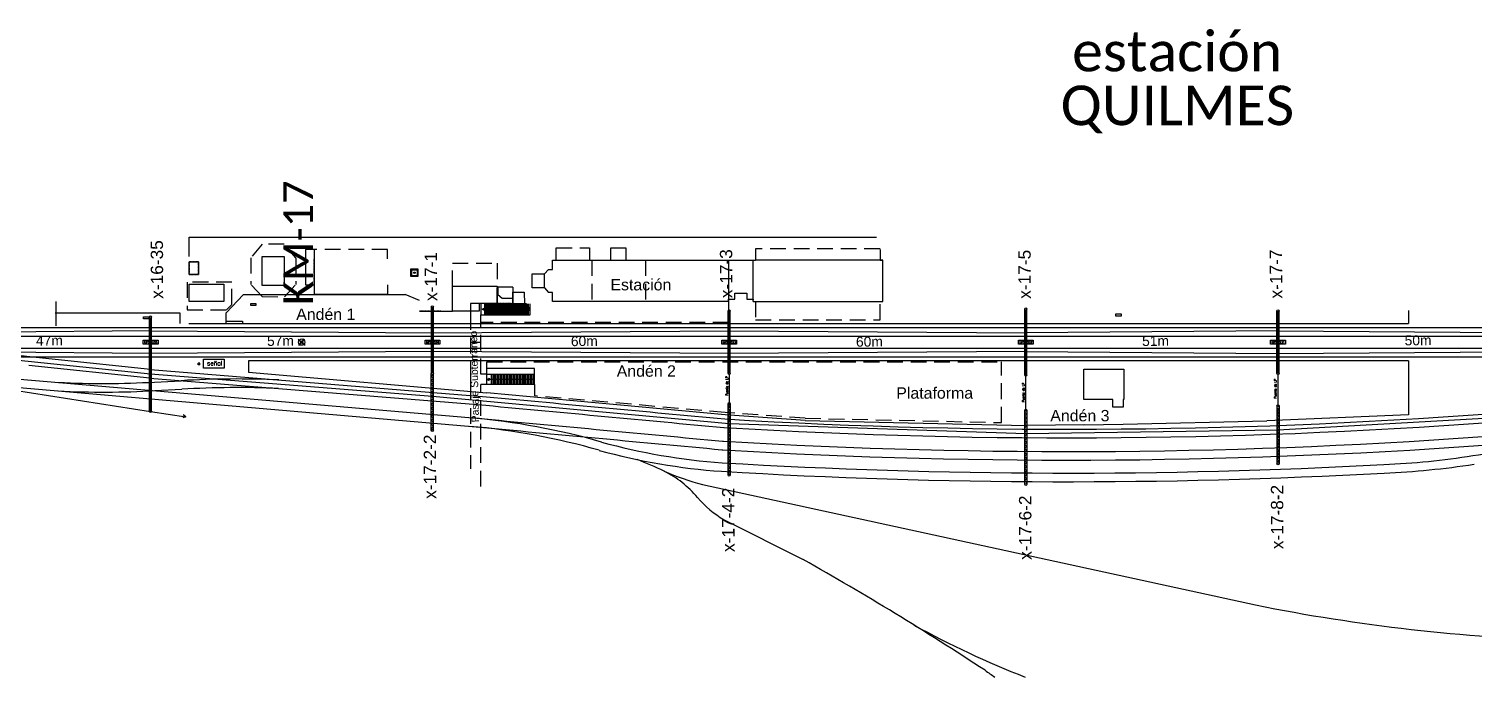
# Model space of a CAD drawing. Header units: millimetres. Extents: x 1074 to 1787, y 968 to 1117.
# Drawn here: x 1243.6 to 1535.9, y 985.5 to 1116.6 of the extents above; entities that cross this region are included whole.
import ezdxf

# ---------------------------------------------------------------- set-up
doc = ezdxf.new("R2010")
doc.units = ezdxf.units.MM
doc.linetypes.add('DASHDOT2', pattern=[0.5, 0.25, -0.125, 0, -0.125])
doc.linetypes.add('HIDDEN2', pattern=[4.7625, 3.175, -1.5875])
for name, color, linetype in [('CERODOS', 7, 'Continuous'), ('EDIFICIOS', 8, 'Continuous'), ('LIMITE', 8, 'DASHDOT2'), ('LINEA_02', 8, 'Continuous'), ('longitud vano', 7, 'Continuous'), ('LS+LC', 20, 'Continuous'), ('n° de postación', 1, 'Continuous'), ('progresivas', 7, 'Continuous'), ('pórticos', 4, 'Continuous'), ('textos', 7, 'Continuous'), ('Textos catenaria', 7, 'Continuous'), ('VIAS', 3, 'Continuous'), ('vías', 8, 'Continuous')]:
    doc.layers.add(name, color=color, linetype=linetype)
doc.styles.add('progresivas', font='calibri.ttf')
doc.styles.add('ROMANS', font='arial.ttf', dxfattribs={"width": 0.7})
doc.styles.add('SIMPLEX', font='simplex.shx', dxfattribs={"width": 0.75})
doc.linetypes.add('TRACKS', pattern='A,3.81,[130,ltypeshp.shx,S=6.35,R=0,X=0,Y=0],3.81', length=7.62)
doc.linetypes.add('ZIGZAG', pattern='A,0.00254,-5.08,[131,ltypeshp.shx,S=5.08,R=0,X=-5.08,Y=0],-10.16,[131,ltypeshp.shx,S=5.08,R=180,X=5.08,Y=0],-5.08', length=20.32254)

msp = doc.modelspace()

# ---------------------------------------------------------------- linework, layer by layer
for p, q in [((1335.027, 1061.029), (1335.027, 1058.779)), ((1335.82, 1058.78), (1335.82, 1061.01)), ((1336.047, 1058.779), (1336.047, 1061.009)), ((1336.307, 1058.779), (1336.307, 1061.009)), ((1336.567, 1058.779), (1336.567, 1061.009)), ((1336.827, 1058.779), (1336.827, 1061.009)), ((1337.087, 1058.779), (1337.087, 1061.009)), ((1337.347, 1058.779), (1337.347, 1061.009)), ((1337.607, 1058.779), (1337.607, 1061.009)), ((1337.867, 1058.779), (1337.867, 1061.009)), ((1337.867, 1058.779), (1337.867, 1061.009)), ((1338.127, 1058.779), (1338.127, 1061.009)), ((1344.243, 1061.009), (1338.293, 1061.029)), ((1338.387, 1058.779), (1338.387, 1061.009)), ((1338.387, 1058.779), (1338.387, 1061.009)), ((1338.647, 1058.779), (1338.647, 1061.009)), ((1338.907, 1058.779), (1338.907, 1061.009)), ((1339.167, 1058.779), (1339.167, 1061.009)), ((1339.427, 1058.779), (1339.427, 1061.009)), ((1339.687, 1058.779), (1339.687, 1061.009)), ((1339.947, 1058.779), (1339.947, 1061.009)), ((1340.207, 1058.779), (1340.207, 1061.009)), ((1340.467, 1058.779), (1340.467, 1061.009)), ((1340.727, 1058.779), (1340.727, 1061.009)), ((1340.987, 1058.779), (1340.987, 1061.009)), ((1341.247, 1058.779), (1341.247, 1061.009)), ((1341.247, 1058.779), (1341.247, 1061.009)), ((1341.507, 1058.779), (1341.507, 1061.009)), ((1341.767, 1058.779), (1341.767, 1061.009)), ((1342.027, 1058.779), (1342.027, 1061.009)), ((1342.287, 1058.779), (1342.287, 1061.009)), ((1342.547, 1058.779), (1342.547, 1061.009)), ((1342.807, 1058.779), (1342.807, 1061.009)), ((1343.067, 1058.779), (1343.067, 1061.009)), ((1343.327, 1058.779), (1343.327, 1061.009)), ((1343.587, 1058.779), (1343.587, 1061.009)), ((1343.847, 1058.779), (1343.847, 1061.009)), ((1344.107, 1058.779), (1344.107, 1061.009)), ((1344.367, 1058.779), (1344.367, 1061.009)), ((1344.627, 1058.779), (1344.627, 1061.009)), ((1345.007, 1058.779), (1345.007, 1061.009)), ((1335.027, 1058.779), (1345.007, 1058.779)), ((1335.273, 1059.894), (1335.706, 1060.1)), ((1335.273, 1059.894), (1335.706, 1059.688)), ((1335.706, 1060.1), (1335.706, 1059.894)), ((1344.964, 1059.894), (1335.706, 1059.894)), ((1335.706, 1059.688), (1335.706, 1059.894)), ((1344.964, 1060.154), (1344.444, 1060.154)), ((1344.964, 1059.634), (1344.444, 1059.634)), ((1266.724, 1053.669), (1269.735, 1053.669)), ((1266.724, 1052.806), (1266.724, 1053.669)), ((1269.735, 1052.806), (1266.724, 1052.806)), ((1269.735, 1053.669), (1269.735, 1052.806)), ((1298.078, 1053.82), (1299.484, 1052.658)), ((1298.2, 1052.536), (1299.362, 1053.942)), ((1323.724, 1053.669), (1326.735, 1053.669)), ((1323.724, 1052.806), (1323.724, 1053.669)), ((1326.735, 1052.806), (1323.724, 1052.806)), ((1326.735, 1053.669), (1326.735, 1052.806)), ((1332.907, 1053.239), (1335.027, 1053.239)), ((1383.724, 1053.669), (1386.735, 1053.669)), ((1383.724, 1052.806), (1383.724, 1053.669)), ((1386.735, 1052.806), (1383.724, 1052.806)), ((1386.735, 1053.669), (1386.735, 1052.806)), ((1443.724, 1053.669), (1446.735, 1053.669)), ((1443.724, 1052.806), (1443.724, 1053.669)), ((1446.735, 1052.806), (1443.724, 1052.806)), ((1446.735, 1053.669), (1446.735, 1052.806)), ((1494.724, 1053.669), (1497.735, 1053.669)), ((1494.724, 1052.806), (1494.724, 1053.669)), ((1497.735, 1052.806), (1494.724, 1052.806)), ((1497.735, 1053.669), (1497.735, 1052.806)), ((1221.218, 1046.547), (1268.218, 1039.249)), ((1268.218, 1045.953), (1268.218, 1047.699)), ((1278.218, 1049.019), (1277.868, 1049.019)), ((1277.868, 1048.669), (1277.868, 1049.019)), ((1278.218, 1048.669), (1277.868, 1048.669)), ((1278.218, 1048.669), (1278.218, 1049.019)), ((1345.877, 1047.909), (1336.227, 1047.909)), ((1336.227, 1044.659), (1336.227, 1047.909)), ((1336.227, 1046.779), (1345.877, 1046.779)), ((1337.177, 1044.659), (1337.177, 1046.779)), ((1337.477, 1044.659), (1337.477, 1046.779)), ((1337.777, 1044.659), (1337.777, 1046.779)), ((1337.777, 1044.659), (1337.777, 1046.779)), ((1338.077, 1044.659), (1338.077, 1046.779)), ((1338.377, 1044.659), (1338.377, 1046.779)), ((1338.677, 1044.659), (1338.677, 1046.779)), ((1338.677, 1044.659), (1338.677, 1046.779)), ((1338.977, 1044.659), (1338.977, 1046.779)), ((1339.277, 1044.659), (1339.277, 1046.779)), ((1339.577, 1044.659), (1339.577, 1046.779)), ((1339.877, 1044.659), (1339.877, 1046.779)), ((1340.177, 1044.659), (1340.177, 1046.779)), ((1340.477, 1044.659), (1340.477, 1046.779)), ((1340.777, 1044.659), (1340.777, 1046.779)), ((1341.077, 1044.659), (1341.077, 1046.779)), ((1341.377, 1044.659), (1341.377, 1046.779)), ((1341.677, 1044.659), (1341.677, 1046.779)), ((1341.977, 1044.659), (1341.977, 1046.779)), ((1342.277, 1044.659), (1342.277, 1046.779)), ((1342.577, 1044.659), (1342.577, 1046.779)), ((1342.877, 1044.659), (1342.877, 1046.779)), ((1342.877, 1044.659), (1342.877, 1046.779)), ((1343.177, 1044.659), (1343.177, 1046.779)), ((1343.477, 1044.659), (1343.477, 1046.779)), ((1343.777, 1044.659), (1343.777, 1046.779)), ((1344.077, 1044.659), (1344.077, 1046.779)), ((1344.377, 1044.659), (1344.377, 1046.779)), ((1344.677, 1044.659), (1344.677, 1046.779)), ((1344.977, 1044.659), (1344.977, 1046.779)), ((1345.277, 1044.659), (1345.277, 1046.779)), ((1345.577, 1044.659), (1345.577, 1046.779)), ((1345.877, 1044.659), (1345.877, 1047.909)), ((1345.877, 1044.659), (1336.227, 1044.659)), ((1336.283, 1045.719), (1336.716, 1045.925)), ((1336.283, 1045.719), (1336.716, 1045.513)), ((1336.716, 1045.925), (1336.716, 1045.719)), ((1345.877, 1045.719), (1336.716, 1045.719)), ((1336.716, 1045.513), (1336.716, 1045.719)), ((1345.877, 1045.979), (1345.454, 1045.979)), ((1345.877, 1045.459), (1345.454, 1045.459)), ((1268.218, 1039.249), (1275.382, 1038.136)), ((1275.382, 1038.136), (1274.723, 1037.94)), ((1275.382, 1038.136), (1274.814, 1038.523))]:
    msp.add_line(p, q)
at = {"color": 11, "linetype": 'ZIGZAG', "ltscale": 0.01}
for p, q in [((1385.218, 1046.929), (1385.218, 1040.811)), ((1445.218, 1039.464), (1445.218, 1046.544)), ((1496.218, 1046.929), (1496.218, 1040.358))]:
    msp.add_line(p, q, dxfattribs=at)
at = {"color": 4}
for p, q in [((1384.973, 1040.811), (1384.973, 1026.374)), ((1384.973, 1040.811), (1385.008, 1040.811)), ((1384.973, 1040.593), (1385.463, 1040.23)), ((1385.428, 1040.811), (1385.463, 1040.811)), ((1385.463, 1040.811), (1385.463, 1026.374)), ((1384.973, 1039.867), (1385.463, 1040.23)), ((1384.973, 1039.867), (1385.463, 1039.504)), ((1384.973, 1039.141), (1385.463, 1039.504)), ((1384.973, 1039.141), (1385.463, 1038.778)), ((1384.973, 1038.415), (1385.463, 1038.778)), ((1384.973, 1038.415), (1385.463, 1038.052)), ((1384.973, 1037.689), (1385.463, 1038.052)), ((1384.973, 1037.689), (1385.463, 1037.326)), ((1444.973, 1039.464), (1444.973, 1024.454)), ((1444.973, 1039.464), (1445.008, 1039.464)), ((1444.973, 1039.145), (1445.463, 1038.736)), ((1444.973, 1038.328), (1445.463, 1038.736)), ((1444.973, 1038.328), (1445.463, 1037.919)), ((1444.973, 1037.511), (1445.463, 1037.919)), ((1445.428, 1039.464), (1445.463, 1039.464)), ((1445.463, 1039.464), (1445.463, 1024.454)), ((1495.973, 1040.358), (1495.973, 1028.654)), ((1495.973, 1040.358), (1496.008, 1040.358)), ((1495.973, 1040.054), (1496.463, 1039.706)), ((1495.973, 1039.358), (1496.463, 1039.706)), ((1495.973, 1039.358), (1496.463, 1039.01)), ((1495.973, 1038.662), (1496.463, 1039.01)), ((1495.973, 1038.662), (1496.463, 1038.314)), ((1495.973, 1037.966), (1496.463, 1038.314)), ((1495.973, 1037.966), (1496.463, 1037.618)), ((1495.973, 1037.27), (1496.463, 1037.618)), ((1496.428, 1040.358), (1496.463, 1040.358)), ((1496.463, 1040.358), (1496.463, 1028.654)), ((1384.973, 1036.962), (1385.463, 1037.326)), ((1384.973, 1036.962), (1385.463, 1036.599)), ((1384.973, 1036.236), (1385.463, 1036.599)), ((1384.973, 1036.236), (1385.463, 1035.873)), ((1384.973, 1035.51), (1385.463, 1035.873)), ((1384.973, 1035.51), (1385.463, 1035.147)), ((1384.973, 1034.784), (1385.463, 1035.147)), ((1384.973, 1034.784), (1385.463, 1034.421)), ((1444.973, 1037.511), (1445.463, 1037.102)), ((1444.973, 1036.693), (1445.463, 1037.102)), ((1444.973, 1036.693), (1445.463, 1036.285)), ((1444.973, 1035.876), (1445.463, 1036.285)), ((1444.973, 1035.876), (1445.463, 1035.468)), ((1444.973, 1035.059), (1445.463, 1035.468)), ((1444.973, 1035.059), (1445.463, 1034.651)), ((1444.973, 1034.242), (1445.463, 1034.651)), ((1495.973, 1037.27), (1496.463, 1036.922)), ((1495.973, 1036.574), (1496.463, 1036.922)), ((1495.973, 1036.574), (1496.463, 1036.226)), ((1495.973, 1035.878), (1496.463, 1036.226)), ((1495.973, 1035.878), (1496.463, 1035.53)), ((1495.973, 1035.183), (1496.463, 1035.53)), ((1495.973, 1035.183), (1496.463, 1034.835)), ((1495.973, 1034.487), (1496.463, 1034.835)), ((1384.973, 1034.058), (1385.463, 1034.421)), ((1384.973, 1034.058), (1385.463, 1033.694)), ((1384.973, 1033.331), (1385.463, 1033.694)), ((1384.973, 1033.331), (1385.463, 1032.968)), ((1384.973, 1032.605), (1385.463, 1032.968)), ((1384.973, 1032.605), (1385.463, 1032.242)), ((1384.973, 1031.879), (1385.463, 1032.242)), ((1384.973, 1031.879), (1385.463, 1031.516)), ((1444.973, 1034.242), (1445.463, 1033.834)), ((1444.973, 1033.425), (1445.463, 1033.834)), ((1444.973, 1033.425), (1445.463, 1033.017)), ((1444.973, 1032.608), (1445.463, 1033.017)), ((1444.973, 1032.608), (1445.463, 1032.2)), ((1444.973, 1031.791), (1445.463, 1032.2)), ((1444.973, 1031.791), (1445.463, 1031.383)), ((1495.973, 1034.487), (1496.463, 1034.139)), ((1495.973, 1033.791), (1496.463, 1034.139)), ((1495.973, 1033.791), (1496.463, 1033.443)), ((1495.973, 1033.095), (1496.463, 1033.443)), ((1495.973, 1033.095), (1496.463, 1032.747)), ((1495.973, 1032.399), (1496.463, 1032.747)), ((1495.973, 1032.399), (1496.463, 1032.051)), ((1495.973, 1031.703), (1496.463, 1032.051)), ((1495.973, 1031.703), (1496.463, 1031.355)), ((1384.973, 1031.153), (1385.463, 1031.516)), ((1384.973, 1031.153), (1385.463, 1030.79)), ((1384.973, 1030.427), (1385.463, 1030.79)), ((1384.973, 1030.427), (1385.463, 1030.063)), ((1384.973, 1029.7), (1385.463, 1030.063)), ((1384.973, 1029.7), (1385.463, 1029.337)), ((1384.973, 1028.974), (1385.463, 1029.337)), ((1384.973, 1028.974), (1385.463, 1028.611)), ((1444.973, 1030.974), (1445.463, 1031.383)), ((1444.973, 1030.974), (1445.463, 1030.566)), ((1444.973, 1030.157), (1445.463, 1030.566)), ((1444.973, 1030.157), (1445.463, 1029.749)), ((1444.973, 1029.34), (1445.463, 1029.749)), ((1444.973, 1029.34), (1445.463, 1028.932)), ((1444.973, 1028.523), (1445.463, 1028.932)), ((1495.973, 1031.007), (1496.463, 1031.355)), ((1495.973, 1031.007), (1496.463, 1030.659)), ((1495.973, 1030.311), (1496.463, 1030.659)), ((1495.973, 1030.311), (1496.463, 1029.963)), ((1495.973, 1029.615), (1496.463, 1029.963)), ((1495.973, 1029.615), (1496.463, 1029.267)), ((1495.973, 1028.919), (1496.463, 1029.267)), ((1384.973, 1028.248), (1385.463, 1028.611)), ((1384.973, 1028.248), (1385.463, 1027.885)), ((1384.973, 1027.522), (1385.463, 1027.885)), ((1384.973, 1027.522), (1385.463, 1027.159)), ((1384.973, 1026.795), (1385.463, 1027.159)), ((1384.973, 1026.795), (1385.463, 1026.432)), ((1384.973, 1026.374), (1385.008, 1026.374)), ((1385.428, 1026.374), (1385.463, 1026.374)), ((1444.973, 1028.523), (1445.463, 1028.115)), ((1444.973, 1027.706), (1445.463, 1028.115)), ((1444.973, 1027.706), (1445.463, 1027.298)), ((1444.973, 1026.889), (1445.463, 1027.298)), ((1444.973, 1026.889), (1445.463, 1026.481)), ((1444.973, 1026.072), (1445.463, 1026.481)), ((1444.973, 1026.072), (1445.463, 1025.664)), ((1495.973, 1028.654), (1496.008, 1028.654)), ((1496.428, 1028.654), (1496.463, 1028.654)), ((1444.973, 1025.255), (1445.463, 1025.664)), ((1444.973, 1025.255), (1445.463, 1024.847)), ((1444.973, 1024.454), (1445.008, 1024.454)), ((1445.428, 1024.454), (1445.463, 1024.454))]:
    msp.add_line(p, q, dxfattribs=at)
at = {"color": 8, "linetype": 'TRACKS', "ltscale": 0.04}
for p, q in [((1379.857, 1024.48), (1491.659, 1000.118)), ((1384.196, 1017.338), (1400.213, 1009.298))]:
    msp.add_line(p, q, dxfattribs=at)
at = {"color": 1, "const_width": 0.025}
for points in [[(1243.81, 1050.259, 1), (1243.825, 1050.279, 1)], [(1268.21, 1047.689, 1), (1268.225, 1047.709, 1)]]:
    msp.add_lwpolyline(points, format="xyb", close=True, dxfattribs=at)
for centre, radius in [((1268.218, 1053.239), 0.0747), ((1298.781, 1053.239), 0.639), ((1298.781, 1053.239), 0.269), ((1325.218, 1053.239), 0.0747), ((1385.218, 1053.239), 0.0747), ((1445.218, 1053.239), 0.0747), ((1496.218, 1053.239), 0.0747)]:
    msp.add_circle(centre, radius)
at = {"color": 4}
for centre in [(1385.218, 1040.811), (1496.218, 1040.358), (1445.218, 1039.464), (1496.218, 1028.654), (1385.218, 1026.374), (1445.218, 1024.454)]:
    msp.add_circle(centre, 0.21, dxfattribs=at)
at = {"color": 8}
msp.add_arc((1215.222, 816.264), 235.745, 83.0329, 89.8552, dxfattribs=at)
at = {"color": 8, "linetype": 'TRACKS', "ltscale": 0.04}
for centre, radius, start, end in [((1362.426, 1007.936), 21.507, 40.28117, 63.3066), ((1394.828, 1035.445), 20.998, 220.38242, 239.57974), ((1072.812, 431.044), 664.506, 56.76915, 60.481898), ((1565.232, 1366.701), 373.913, 258.65343, 268.41364), ((1513.601, 1161.351), 188.705, 241.1621, 248.71474), ((1537.761, 1132.176), 176.83, 235.25058, 236.03526)]:
    msp.add_arc(centre, radius, start, end, dxfattribs=at)
at = {"layer": 'CERODOS', "color": 8}
for p, q in [((1276.003, 1070.582), (1276.005, 1074.489)), ((1276.005, 1074.489), (1414.999, 1074.489)), ((1249.036, 1061.434), (1249.036, 1056.569)), ((1286.993, 1062.849), (1283.493, 1059.199)), ((1286.993, 1062.849), (1319.743, 1062.849)), ((1322.643, 1061.679), (1319.743, 1062.849)), ((1274.243, 1059.069), (1248.943, 1059.069)), ((1274.243, 1057.029), (1274.243, 1059.069)), ((1283.493, 1057.029), (1283.493, 1059.199)), ((1322.643, 1059.479), (1326.893, 1059.479)), ((1326.893, 1059.479), (1329.293, 1059.479)), ((1522.627, 1059.609), (1522.627, 1057.029)), ((1275.993, 1057.029), (1522.627, 1057.029)), ((1283.493, 1057.449), (1286.793, 1057.449)), ((1286.793, 1057.449), (1286.793, 1057.029))]:
    msp.add_line(p, q, dxfattribs=at)
at = {"layer": 'EDIFICIOS', "linetype": 'HIDDEN2'}
for p, q in [((1290.802, 1073.016), (1288.502, 1070.308)), ((1295.222, 1073.016), (1290.802, 1073.016)), ((1297.585, 1070.308), (1295.222, 1073.016)), ((1288.502, 1070.308), (1288.502, 1064.888)), ((1297.585, 1070.308), (1297.585, 1064.888)), ((1301.335, 1071.969), (1299.585, 1071.969)), ((1316.165, 1071.969), (1301.335, 1071.969)), ((1301.335, 1071.969), (1301.335, 1070.069)), ((1316.165, 1070.069), (1316.165, 1071.969)), ((1350.278, 1072.289), (1356.978, 1072.289)), ((1350.278, 1069.789), (1350.278, 1072.289)), ((1356.978, 1072.289), (1356.978, 1069.789)), ((1357.478, 1069.789), (1357.478, 1061.439)), ((1361.328, 1072.289), (1364.368, 1072.289)), ((1361.328, 1069.789), (1361.328, 1072.289)), ((1364.368, 1072.289), (1364.368, 1069.789)), ((1368.328, 1069.789), (1368.328, 1061.439)), ((1415.741, 1072.109), (1390.541, 1072.109)), ((1390.541, 1072.109), (1390.541, 1069.909)), ((1415.778, 1071.989), (1415.778, 1069.789)), ((1329.293, 1069.179), (1338.293, 1069.179)), ((1329.293, 1064.579), (1329.293, 1069.179)), ((1338.293, 1069.179), (1338.293, 1064.579)), ((1345.378, 1067.039), (1347.878, 1067.039)), ((1345.378, 1064.189), (1345.378, 1067.039)), ((1284.669, 1065.354), (1275.599, 1065.361)), ((1275.599, 1065.361), (1275.599, 1059.785)), ((1284.669, 1060.82), (1284.669, 1065.354)), ((1290.811, 1062.46), (1288.502, 1064.888)), ((1295.282, 1062.396), (1297.585, 1064.888)), ((1338.293, 1061.029), (1338.293, 1064.329)), ((1347.878, 1064.189), (1345.378, 1064.189)), ((1290.811, 1062.46), (1295.282, 1062.396)), ((1341.499, 1061.018), (1338.293, 1061.029)), ((1341.503, 1062.079), (1341.499, 1061.018)), ((1385.128, 1061.439), (1385.128, 1057.189)), ((1390.578, 1061.439), (1390.578, 1057.739)), ((1415.778, 1057.739), (1415.778, 1061.439)), ((1275.599, 1059.785), (1283.576, 1059.785)), ((1283.576, 1059.785), (1284.669, 1060.82)), ((1335.027, 1057.189), (1335.027, 1058.779)), ((1385.128, 1057.189), (1335.027, 1057.189)), ((1390.578, 1057.739), (1415.778, 1057.739)), ((1336.227, 1049.289), (1440.28, 1049.289)), ((1336.227, 1047.909), (1336.227, 1049.289)), ((1440.28, 1036.981), (1440.28, 1049.289)), ((1345.877, 1044.659), (1345.877, 1042.387)), ((1384.446, 1039.008), (1345.877, 1042.387)), ((1400.609, 1037.868), (1384.446, 1039.008)), ((1400.588, 1037.869), (1440.28, 1036.981))]:
    msp.add_line(p, q, dxfattribs=at)
at = {"layer": 'EDIFICIOS'}
for p, q in [((1290.802, 1070.582), (1295.222, 1070.582)), ((1290.802, 1064.696), (1290.802, 1070.582)), ((1295.222, 1070.582), (1295.222, 1064.696)), ((1299.585, 1071.969), (1299.585, 1070.069)), ((1299.585, 1070.069), (1299.585, 1064.849)), ((1301.335, 1070.069), (1301.335, 1064.849)), ((1349.478, 1069.789), (1357.478, 1069.789)), ((1349.478, 1067.939), (1349.478, 1069.789)), ((1357.478, 1069.789), (1368.328, 1069.789)), ((1368.328, 1069.789), (1390.078, 1069.789)), ((1385.128, 1069.789), (1385.128, 1061.439)), ((1390.078, 1069.789), (1390.541, 1069.789)), ((1390.078, 1061.439), (1390.078, 1069.789)), ((1390.541, 1069.909), (1415.778, 1069.909)), ((1390.541, 1069.789), (1390.541, 1069.909)), ((1415.778, 1069.789), (1416.278, 1069.789)), ((1416.278, 1069.789), (1415.778, 1069.789)), ((1416.278, 1061.439), (1416.278, 1069.789)), ((1276.002, 1069.472), (1277.93, 1069.472)), ((1276.002, 1066.93), (1276.002, 1069.472)), ((1277.93, 1066.93), (1276.002, 1066.93)), ((1277.93, 1069.472), (1277.93, 1066.93)), ((1320.891, 1068.029), (1322.305, 1068.029)), ((1320.891, 1066.51), (1320.891, 1068.029)), ((1321.041, 1067.879), (1322.155, 1067.879)), ((1321.041, 1066.66), (1321.041, 1067.879)), ((1322.155, 1067.879), (1322.155, 1066.66)), ((1322.305, 1068.029), (1322.305, 1066.51)), ((1348.728, 1067.939), (1347.878, 1067.039)), ((1347.878, 1064.189), (1347.878, 1067.039)), ((1348.728, 1067.939), (1349.478, 1067.939)), ((1275.999, 1064.96), (1283.016, 1064.96)), ((1275.999, 1061.435), (1275.999, 1064.96)), ((1283.016, 1064.96), (1283.016, 1061.435)), ((1295.222, 1064.696), (1290.802, 1064.696)), ((1299.585, 1064.849), (1301.335, 1064.849)), ((1301.335, 1064.849), (1301.335, 1062.949)), ((1316.165, 1064.849), (1316.138, 1062.949)), ((1322.305, 1066.51), (1320.891, 1066.51)), ((1322.155, 1066.66), (1321.041, 1066.66)), ((1329.293, 1059.479), (1329.293, 1064.579)), ((1329.293, 1064.579), (1338.293, 1064.579)), ((1338.293, 1064.579), (1338.293, 1061.029)), ((1338.293, 1064.329), (1338.483, 1064.329)), ((1341.503, 1064.329), (1338.483, 1064.329)), ((1338.483, 1064.329), (1338.483, 1062.829)), ((1341.503, 1064.329), (1341.503, 1062.079)), ((1347.878, 1064.189), (1348.728, 1063.289)), ((1283.016, 1061.435), (1275.999, 1061.435)), ((1288.486, 1060.65), (1288.486, 1061.05)), ((1288.486, 1061.05), (1289.536, 1061.05)), ((1289.536, 1061.05), (1289.536, 1060.65)), ((1301.335, 1062.949), (1316.138, 1062.949)), ((1316.138, 1062.949), (1316.138, 1062.949)), ((1334.643, 1061.029), (1334.643, 1059.479)), ((1338.293, 1061.029), (1334.643, 1061.029)), ((1339.333, 1062.079), (1338.483, 1062.829)), ((1341.503, 1062.079), (1339.333, 1062.079)), ((1341.499, 1061.018), (1341.503, 1063.329)), ((1343.847, 1061.009), (1341.499, 1061.018)), ((1341.503, 1063.329), (1343.783, 1063.329)), ((1343.783, 1063.329), (1343.847, 1061.009)), ((1349.478, 1063.289), (1348.728, 1063.289)), ((1349.478, 1061.439), (1349.478, 1063.289)), ((1368.328, 1061.439), (1349.478, 1061.439)), ((1385.128, 1061.439), (1368.328, 1061.439)), ((1385.128, 1061.939), (1386.408, 1061.939)), ((1385.128, 1061.439), (1385.128, 1061.939)), ((1386.408, 1063.139), (1388.798, 1063.139)), ((1386.408, 1061.939), (1386.408, 1063.139)), ((1388.798, 1063.139), (1388.798, 1061.939)), ((1388.798, 1061.939), (1390.078, 1061.939)), ((1390.078, 1061.939), (1390.078, 1061.719)), ((1390.078, 1061.439), (1416.278, 1061.439)), ((1266.797, 1057.969), (1266.797, 1058.369)), ((1266.797, 1058.369), (1267.847, 1058.369)), ((1267.847, 1058.369), (1267.847, 1057.969)), ((1289.536, 1060.65), (1288.486, 1060.65)), ((1334.643, 1059.479), (1329.293, 1059.479)), ((1463.436, 1058.519), (1463.436, 1058.969)), ((1463.436, 1058.969), (1464.486, 1058.969)), ((1464.486, 1058.519), (1463.436, 1058.519)), ((1464.486, 1058.969), (1464.486, 1058.519)), ((1267.847, 1057.969), (1266.797, 1057.969)), ((1456.977, 1047.759), (1465.027, 1047.759)), ((1456.977, 1041.659), (1456.977, 1047.759)), ((1465.027, 1047.759), (1465.027, 1041.659)), ((1462.836, 1041.659), (1456.977, 1041.659)), ((1462.836, 1040.059), (1462.836, 1041.659)), ((1464.936, 1041.659), (1464.936, 1040.059)), ((1465.027, 1041.659), (1464.936, 1041.659)), ((1464.936, 1040.059), (1462.836, 1040.059))]:
    msp.add_line(p, q, dxfattribs=at)
msp.add_circle((1321.598, 1067.269), 0.15, dxfattribs=at)
at = {"layer": 'LIMITE'}
for p, q in [((1301.335, 1064.849), (1301.335, 1070.069)), ((1276, 1066.93), (1277.93, 1066.93)), ((1277.93, 1069.47), (1276.002, 1069.472)), ((1276.002, 1069.472), (1276.002, 1066.93)), ((1277.93, 1066.93), (1277.93, 1069.47)), ((1295.222, 1064.696), (1290.802, 1064.696)), ((1341.491, 1061.018), (1338.293, 1061.029)), ((1326.893, 1059.479), (1322.643, 1059.479))]:
    msp.add_line(p, q, dxfattribs=at)
at = {"layer": 'LINEA_02', "linetype": 'HIDDEN2'}
for p, q in [((1332.907, 1061.029), (1332.907, 1058.909)), ((1335.027, 1061.029), (1332.907, 1061.029)), ((1332.907, 1058.909), (1332.907, 1046.709)), ((1335.027, 1046.779), (1335.027, 1058.779)), ((1332.907, 1046.709), (1332.907, 1044.659)), ((1336.227, 1046.779), (1335.027, 1046.779)), ((1332.907, 1044.659), (1332.907, 1027.625)), ((1335.027, 1024.045), (1335.027, 1044.659)), ((1336.227, 1044.659), (1335.027, 1044.659))]:
    msp.add_line(p, q, dxfattribs=at)
at = {"layer": 'LINEA_02'}
for p, q in [((1522.633, 1049.449), (1288.008, 1049.449)), ((1288.008, 1049.449), (1288.008, 1047.159)), ((1522.633, 1049.449), (1522.641, 1038.569)), ((1288.008, 1047.159), (1336.227, 1043.019)), ((1384.401, 1038.531), (1336.227, 1043.019)), ((1400.577, 1037.409), (1384.401, 1038.531)), ((1522.641, 1038.569), (1493.946, 1037.359)), ((1400.577, 1037.409), (1445.277, 1036.409)), ((1457.173, 1036.512), (1445.277, 1036.409)), ((1456.977, 1036.509), (1464.936, 1036.66)), ((1464.936, 1036.66), (1493.946, 1037.359))]:
    msp.add_line(p, q, dxfattribs=at)
at = {"layer": 'LS+LC'}
for p, q in [((1268.218, 1055.539), (1221.214, 1055.139)), ((1268.218, 1055.539), (1325.218, 1055.139)), ((1325.218, 1055.139), (1385.218, 1055.539)), ((1385.218, 1055.539), (1445.218, 1055.139)), ((1496.218, 1055.539), (1445.218, 1055.139)), ((1496.218, 1055.539), (1546.218, 1055.139)), ((1268.218, 1050.939), (1220.518, 1051.333)), ((1325.218, 1051.339), (1268.218, 1050.939)), ((1385.218, 1050.939), (1325.218, 1051.339)), ((1445.218, 1051.339), (1385.218, 1050.939)), ((1445.218, 1051.339), (1496.218, 1050.939)), ((1496.218, 1050.939), (1546.218, 1051.339))]:
    msp.add_line(p, q, dxfattribs=at)
at = {"layer": 'LS+LC', "color": 6}
msp.add_lwpolyline([(1171.218, 1058.339), (1221.918, 1051.599), (1268.218, 1046.826), (1325.218, 1042.291), (1385.218, 1036.79), (1445.218, 1034.794), (1496.218, 1035.538), (1546.218, 1038.315), (1595.218, 1044.632), (1644.501, 1050.791), (1703.218, 1057.556), (1708.718, 1058.349)], dxfattribs=at)
at = {"layer": 'pórticos'}
for p, q in [((1268.008, 1039.249), (1268.008, 1058.319)), ((1268.218, 1039.459), (1268.218, 1058.109)), ((1268.428, 1039.249), (1268.428, 1058.319)), ((1325.008, 1046.929), (1325.008, 1060.369)), ((1325.218, 1047.139), (1325.218, 1060.159)), ((1325.428, 1046.929), (1325.428, 1060.369)), ((1385.008, 1046.935), (1385.008, 1059.549)), ((1385.218, 1047.139), (1385.218, 1059.339)), ((1385.428, 1046.935), (1385.428, 1059.549)), ((1445.008, 1046.544), (1445.008, 1059.934)), ((1445.218, 1046.754), (1445.218, 1059.724)), ((1445.428, 1046.544), (1445.428, 1059.934)), ((1496.008, 1046.929), (1496.008, 1059.549)), ((1496.218, 1047.139), (1496.218, 1059.339)), ((1496.428, 1046.929), (1496.428, 1059.549)), ((1324.973, 1035.368), (1324.973, 1046.929)), ((1325.008, 1046.929), (1324.973, 1046.929)), ((1324.973, 1046.389), (1325.463, 1046.795)), ((1324.973, 1046.389), (1325.463, 1045.982)), ((1325.463, 1046.929), (1325.428, 1046.929)), ((1325.463, 1035.368), (1325.463, 1046.929)), ((1324.973, 1045.575), (1325.463, 1045.982)), ((1324.973, 1045.575), (1325.463, 1045.169)), ((1324.973, 1044.762), (1325.463, 1045.169)), ((1324.973, 1044.762), (1325.463, 1044.355)), ((1324.973, 1043.949), (1325.463, 1044.355)), ((1324.973, 1043.949), (1325.463, 1043.542)), ((1324.973, 1043.136), (1325.463, 1043.542)), ((1324.973, 1043.136), (1325.463, 1042.729)), ((1324.973, 1042.322), (1325.463, 1042.729)), ((1324.973, 1042.322), (1325.463, 1041.916)), ((1324.973, 1041.509), (1325.463, 1041.916)), ((1324.973, 1041.509), (1325.463, 1041.102)), ((1324.973, 1040.696), (1325.463, 1041.102)), ((1324.973, 1040.696), (1325.463, 1040.289)), ((1324.973, 1039.883), (1325.463, 1040.289)), ((1324.973, 1039.883), (1325.463, 1039.476)), ((1324.973, 1039.069), (1325.463, 1039.476)), ((1324.973, 1039.069), (1325.463, 1038.663)), ((1324.973, 1038.256), (1325.463, 1038.663)), ((1324.973, 1038.256), (1325.463, 1037.849)), ((1324.973, 1037.443), (1325.463, 1037.849)), ((1324.973, 1037.443), (1325.463, 1037.036)), ((1324.973, 1036.629), (1325.463, 1037.036)), ((1324.973, 1036.629), (1325.463, 1036.223)), ((1324.973, 1035.816), (1325.463, 1036.223)), ((1324.973, 1035.816), (1325.463, 1035.41)), ((1324.973, 1035.368), (1325.008, 1035.368)), ((1325.428, 1035.368), (1325.463, 1035.368))]:
    msp.add_line(p, q, dxfattribs=at)
for centre in [(1268.218, 1058.319), (1325.218, 1060.369), (1385.218, 1059.549), (1445.218, 1059.934), (1496.218, 1059.549), (1325.218, 1046.929), (1385.218, 1046.929), (1445.218, 1046.544), (1496.218, 1046.929), (1268.218, 1039.249), (1325.218, 1035.368)]:
    msp.add_circle(centre, 0.21, dxfattribs=at)
at = {"layer": 'textos'}
for p, q in [((1278.898, 1049.783), (1283.092, 1049.783)), ((1278.898, 1047.95), (1278.898, 1049.783)), ((1283.092, 1049.783), (1283.092, 1047.95)), ((1283.092, 1047.95), (1278.898, 1047.95))]:
    msp.add_line(p, q, dxfattribs=at)
at = {"layer": 'VIAS', "color": 8}
for centre, radius, start, end in [((1322.466, 919.512), 118.526, 65.25057, 68.11884), ((1390.622, 1068.429), 45.249, 245.8193, 256.23773)]:
    msp.add_arc(centre, radius, start, end, dxfattribs=at)
at = {"layer": 'vías'}
for p, q in [((1194.439, 1056.209), (1787.271, 1056.209)), ((1194.439, 1054.469), (1787.271, 1054.469)), ((1194.439, 1052.009), (1787.271, 1052.009)), ((1194.439, 1050.269), (1787.271, 1050.269)), ((1241.665, 1044.042), (1335.623, 1035.975)), ((1241.814, 1045.775), (1335.771, 1037.708)), ((1269.027, 1045.169), (1274.431, 1045.45)), ((1269.118, 1043.431), (1274.521, 1043.713)), ((1384.164, 1035.982), (1384.221, 1035.978)), ((1383.907, 1033.224), (1384.055, 1033.213)), ((1383.745, 1031.492), (1383.951, 1031.476))]:
    msp.add_line(p, q, dxfattribs=at)
at = {"layer": 'vías', "color": 8}
for p, q in [((1268.218, 1047.699), (1243.818, 1050.269)), ((1268.077, 1045.964), (1243.635, 1048.538)), ((1268.218, 1047.699), (1336.157, 1042.202)), ((1268.077, 1045.964), (1336.017, 1040.467))]:
    msp.add_line(p, q, dxfattribs=at)
at = {"layer": 'vías'}
for centre, radius, start, end in [((1258.711, 1228.349), 185.21, 267.16122, 273.22114), ((1258.711, 1228.349), 183.47, 267.16122, 273.22114), ((1285.692, 858.84), 186.95, 87.39342, 93.45334), ((1285.692, 858.84), 185.21, 87.39342, 93.45334), ((2483065.543, 26640960.274), 26755266.935, 264.6777835444, 264.6778871418), ((2483065.543, 26640960.274), 26755265.195, 264.6777835444, 264.6778871418), ((1320.35, 896.123), 142.386, 74.06815, 84.91574), ((2483065.543, 26640960.274), 26755269.705, 264.6777835444, 264.6778871418), ((1453.796, 2195.542), 1159.909, 266.566304, 274.492653), ((1320.35, 896.123), 140.646, 74.06815, 84.91574), ((2483065.543, 26640960.274), 26755271.445, 264.6777835444, 264.6778871418), ((1453.796, 2195.542), 1161.649, 266.566304, 274.492653), ((1392.455, 1152.421), 123.864, 254.5352, 265.99444), ((1453.796, 2195.542), 1166.159, 266.566304, 274.372145), ((1453.796, 2195.542), 1164.419, 266.566304, 274.372145), ((1500.208, 1246.937), 219.52, 279.27844, 284.16267), ((1392.455, 1152.421), 125.604, 254.5352, 265.99444), ((1453.796, 2195.542), 1168.779, 266.566304, 273.130344), ((1511.153, 1185.337), 156.964, 272.36159, 278.9612), ((1453.796, 2195.542), 1170.519, 266.566304, 273.130344), ((1511.153, 1185.337), 158.704, 272.36159, 278.9612)]:
    msp.add_arc(centre, radius, start, end, dxfattribs=at)

# ---------------------------------------------------------------- texts
at = {"layer": 'longitud vano', "style": 'ROMANS'}
for s, p in [('47m', (1245.061, 1052.53)), ('57m', (1291.786, 1052.474)), ('60m', (1353.234, 1052.43)), ('60m', (1410.889, 1052.314)), ('51m', (1468.749, 1052.456)), ('50m', (1521.843, 1052.579))]:
    msp.add_text(s, height=2, rotation=0.64198, dxfattribs=at).set_placement(p)
at = {"layer": 'n° de postación', "style": 'ROMANS'}
for s, p in [('x-16-35', (1270.777, 1062.015)), ('x-17-1', (1326.189, 1061.56)), ('x-17-3', (1385.887, 1062.136)), ('x-17-5', (1446.242, 1062.009)), ('x-17-7', (1497.087, 1062.064)), ('x-17-2-2', (1325.998, 1021.554)), ('x-17-4-2', (1386.328, 1010.813)), ('x-17-8-2', (1497.321, 1011.385)), ('x-17-6-2', (1446.381, 1009.232))]:
    msp.add_text(s, height=2.5, rotation=90.20284, dxfattribs=at).set_placement(p)
at = {"layer": 'progresivas', "style": 'progresivas'}
msp.add_text('KM-17', height=6, rotation=90, dxfattribs=at).set_placement((1301.071, 1060.737))
at = {"layer": 'textos', "color": 7, "style": 'progresivas'}
for s, p in [('estación', (1454.587, 1107.994)), ('QUILMES', (1452.225, 1097.109))]:
    msp.add_text(s, height=8, dxfattribs=at).set_placement(p)
at = {"layer": 'textos', "style": 'ROMANS'}
for s, p in [('Estación', (1361.214, 1063.706)), ('Andén 1', (1297.674, 1057.726)), ('Andén 2', (1362.496, 1046.249)), ('Plataforma', (1419.028, 1041.805)), ('Andén 3', (1450.175, 1037.232))]:
    msp.add_text(s, height=2.3, dxfattribs=at).set_placement(p)
msp.add_text('Pasaje Subterraneo', height=1.5, rotation=91.26874, dxfattribs=at).set_placement((1334.647, 1037.042))
at = {"layer": 'Textos catenaria', "style": 'SIMPLEX'}
for s, rotation, width, p in [('GPS 035', 0.00292, 0.8, (1266.937, 1052.998)), ('GPS 034', 0.00292, 0.8, (1323.937, 1052.998)), ('GPS 033', 0.00292, 0.8, (1383.937, 1052.998)), ('GPS 032', 0.00292, 0.8, (1443.937, 1052.998)), ('GPS 031', 0.00292, 0.8, (1494.937, 1052.998)), ('Puente de LP', 90, 0.7, (1385.016, 1042.412)), ('Puente de LP', 90, 0.7, (1444.968, 1041.104)), ('Puente de LP', 90, 0.7, (1495.92, 1041.869))]:
    msp.add_text(s, height=0.5, rotation=rotation, dxfattribs=dict(at, width=width)).set_placement(p)
at = {"layer": 'Textos catenaria', "style": 'SIMPLEX', "width": 0.8}
msp.add_text('señal', height=1, dxfattribs=at).set_placement((1279.647, 1048.486))

doc.saveas('drawing.dxf')
